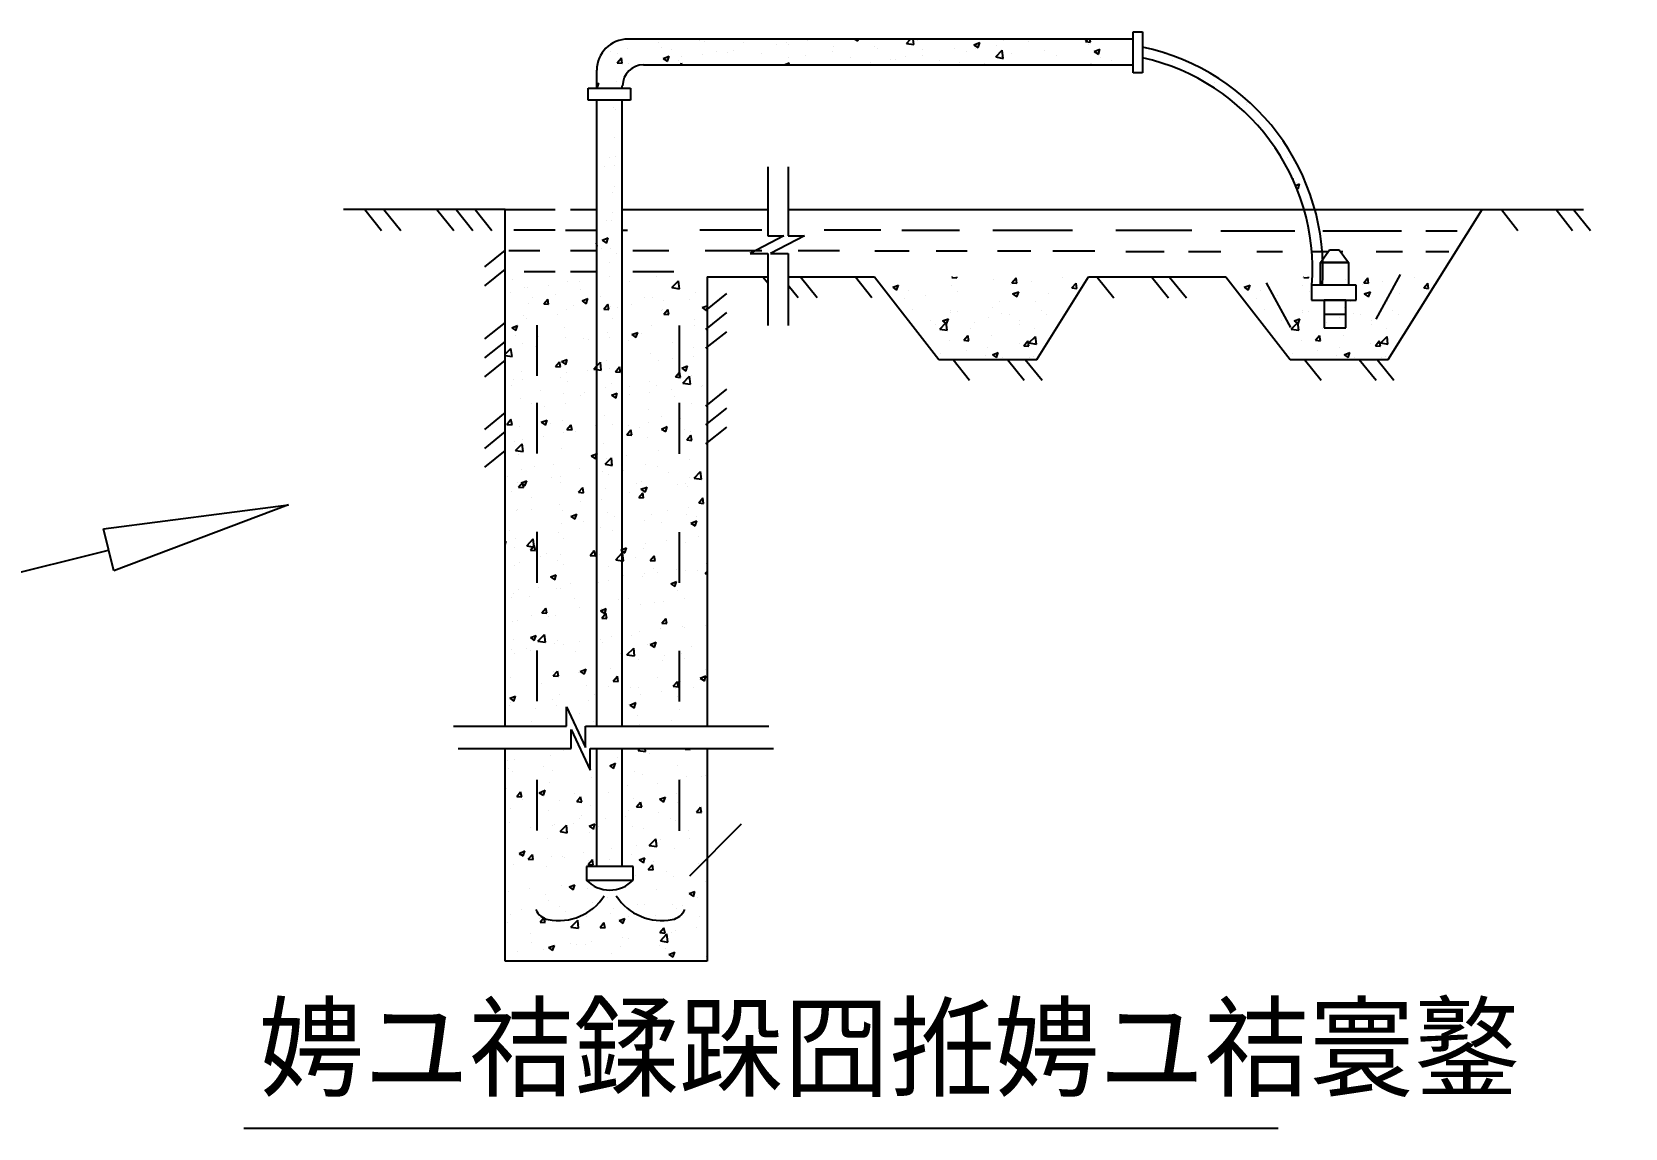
# Model space of a CAD drawing. Header units: metres. Extents: x 0 to 285, y 0 to 202.
# Drawn here: x 177.04 to 221.41, y 121.21 to 151.74 of the extents above; entities that cross this region are included whole.
import ezdxf

# ---------------------------------------------------------------- set-up
doc = ezdxf.new("R2010")
doc.units = ezdxf.units.M
doc.layers.add(' ', color=7, linetype='Continuous')

msp = doc.modelspace()

# ---------------------------------------------------------------- linework, layer by layer
at = {"layer": ' '}
msp.add_line((182.94, 121.21), (211.74, 121.21), dxfattribs=at)
for p, q in [((207.71, 150.6), (207.71, 151.74)), ((207.71, 151.74), (207.97, 151.74)), ((207.97, 151.74), (207.97, 150.6)), ((193.62, 151.29), (193.62, 151.29)), ((207.71, 151.54), (193.64, 151.54)), ((194.5, 151.44), (194.5, 151.44)), ((194.57, 151.31), (194.57, 151.31)), ((195.62, 151.5), (195.62, 151.5)), ((195.76, 151.47), (195.76, 151.47)), ((196.86, 151.45), (196.86, 151.45)), ((197.77, 151.39), (197.77, 151.39)), ((198.06, 151.43), (198.06, 151.43)), ((198.1, 151.4), (198.1, 151.4)), ((198.64, 151.5), (198.64, 151.5)), ((199.35, 151.34), (199.35, 151.34)), ((199.96, 151.54), (200.04, 151.49)), ((200.04, 151.49), (200.06, 151.54)), ((200.49, 151.33), (200.49, 151.33)), ((200.59, 151.29), (200.59, 151.29)), ((201.39, 151.42), (201.51, 151.54)), ((201.39, 151.42), (201.6, 151.39)), ((201.6, 151.39), (201.58, 151.54)), ((201.7, 151.51), (201.7, 151.51)), ((203.27, 151.38), (203.44, 151.44)), ((203.27, 151.38), (203.39, 151.3)), ((203.39, 151.3), (203.44, 151.44)), ((203.9, 151.36), (203.9, 151.36)), ((204.09, 151.51), (204.09, 151.51)), ((204.78, 151.47), (204.78, 151.47)), ((206.38, 151.47), (206.45, 151.54)), ((206.38, 151.47), (206.52, 151.45)), ((206.45, 151.38), (206.45, 151.38)), ((206.52, 151.45), (206.5, 151.54)), ((207.63, 151.53), (207.63, 151.53)), ((193.14, 151.2), (193.14, 151.2)), ((193.34, 150.88), (193.46, 151.02)), ((193.34, 150.88), (193.48, 150.87)), ((193.36, 151.13), (193.36, 151.13)), ((193.48, 150.87), (193.46, 151.02)), ((193.65, 150.85), (193.65, 150.85)), ((194.62, 151), (194.79, 151.06)), ((194.62, 151), (194.74, 150.92)), ((194.74, 150.92), (194.79, 151.06)), ((194.86, 151.24), (194.86, 151.24)), ((195.05, 150.93), (195.05, 150.93)), ((195.09, 150.82), (195.13, 150.87)), ((195.12, 151.04), (195.12, 151.04)), ((195.14, 150.82), (195.13, 150.87)), ((195.7, 151.12), (195.7, 151.12)), ((196.11, 151.19), (196.11, 151.19)), ((196.41, 151.16), (196.41, 151.16)), ((196.59, 151.23), (196.59, 151.23)), ((197.35, 151.14), (197.35, 151.14)), ((197.99, 150.82), (198.13, 150.88)), ((198.12, 151.02), (198.12, 151.02)), ((198.12, 150.82), (198.13, 150.88)), ((198.59, 151.08), (198.59, 151.08)), ((199.32, 151.18), (199.32, 151.18)), ((199.84, 151.03), (199.84, 151.03)), ((200.38, 150.89), (200.38, 150.89)), ((200.96, 150.97), (200.96, 150.97)), ((201.08, 150.98), (201.08, 150.98)), ((201.38, 151.04), (201.38, 151.04)), ((201.83, 151.24), (201.83, 151.24)), ((201.84, 151.09), (201.84, 151.09)), ((202.32, 150.93), (202.32, 150.93)), ((202.73, 151.28), (202.73, 151.28)), ((202.87, 150.89), (202.87, 150.89)), ((203.07, 151.19), (203.07, 151.19)), ((203.32, 151.28), (203.32, 151.28)), ((203.57, 150.87), (203.57, 150.87)), ((203.88, 151.04), (204.06, 151.23)), ((203.88, 151.04), (204.09, 151)), ((204.04, 151.04), (204.04, 151.04)), ((204.09, 151), (204.06, 151.23)), ((204.32, 151.13), (204.32, 151.13)), ((205.25, 151.22), (205.25, 151.22)), ((205.56, 151.08), (205.56, 151.08)), ((206.62, 151.19), (206.78, 151.26)), ((206.62, 151.19), (206.74, 151.12)), ((206.74, 151.12), (206.78, 151.26)), ((206.8, 151.03), (206.8, 151.03)), ((207.1, 150.94), (207.1, 150.94)), ((208.57, 151.13), (208.57, 151.13)), ((208.81, 150.93), (208.81, 150.93)), ((192.76, 150.67), (192.76, 150.17)), ((192.77, 150.73), (192.77, 150.73)), ((193.7, 150.69), (193.7, 150.69)), ((194.07, 150.82), (207.71, 150.82)), ((196.91, 150.84), (196.91, 150.84)), ((206.22, 150.82), (206.22, 150.82)), ((206.53, 150.82), (206.54, 150.84)), ((206.55, 150.82), (206.54, 150.84)), ((207.97, 150.6), (207.71, 150.6)), ((209.78, 150.61), (209.78, 150.61)), ((192.53, 149.84), (192.53, 150.17)), ((192.53, 150.17), (193.71, 150.17)), ((192.76, 150.29), (192.83, 150.31)), ((192.76, 150.19), (192.78, 150.17)), ((192.78, 150.17), (192.83, 150.31)), ((193.33, 150.36), (193.33, 150.36)), ((193.48, 150.17), (193.48, 150.24)), ((193.71, 150.17), (193.71, 149.84)), ((209.97, 150.32), (209.97, 150.32)), ((193.71, 149.84), (192.53, 149.84)), ((192.76, 149.84), (192.76, 132.4)), ((193.23, 149.64), (193.23, 149.64)), ((193.3, 149.58), (193.3, 149.58)), ((193.48, 132.4), (193.48, 149.84)), ((210.87, 149.76), (210.87, 149.76)), ((210.87, 149.73), (210.87, 149.73)), ((193.46, 149.18), (193.46, 149.18)), ((193.27, 148.81), (193.27, 148.81)), ((193.13, 148.25), (193.13, 148.25)), ((193.28, 148.28), (193.28, 148.28)), ((211.99, 148.23), (211.99, 148.23)), ((192.99, 148), (192.99, 148)), ((193.25, 148.03), (193.25, 148.03)), ((197.53, 147.98), (197.53, 146.06)), ((198.1, 147.98), (198.1, 146.06)), ((193.25, 147.44), (193.25, 147.44)), ((212.15, 147.65), (212.15, 147.66)), ((212.16, 147.63), (212.15, 147.66)), ((212.23, 147.46), (212.34, 147.51)), ((212.25, 147.54), (212.25, 147.54)), ((212.26, 147.39), (212.3, 147.37)), ((212.3, 147.37), (212.34, 147.51)), ((193.22, 147.26), (193.22, 147.26)), ((190.22, 146.79), (185.72, 146.79)), ((186.31, 146.79), (186.78, 146.21)), ((186.84, 146.79), (187.31, 146.21)), ((188.32, 146.79), (188.79, 146.21)), ((188.85, 146.79), (189.32, 146.21)), ((189.38, 146.79), (189.85, 146.21)), ((190.22, 146.79), (191.61, 146.79)), ((190.22, 132.4), (190.22, 146.79)), ((192.04, 146.79), (192.76, 146.79)), ((193.03, 146.49), (193.03, 146.49)), ((193.19, 146.48), (193.19, 146.48)), ((193.22, 146.7), (193.22, 146.7)), ((193.48, 146.79), (197.53, 146.79)), ((198.1, 146.79), (220.25, 146.79)), ((214.81, 142.62), (217.42, 146.79)), ((217.96, 146.79), (218.42, 146.21)), ((219.48, 146.79), (219.94, 146.21)), ((219.97, 146.79), (220.44, 146.21)), ((191.61, 146.22), (190.46, 146.22)), ((191.9, 146.22), (192.76, 146.22)), ((192.92, 145.94), (193.09, 146)), ((193.04, 145.86), (193.09, 146)), ((193.48, 146.22), (193.63, 146.22)), ((197.37, 146.22), (195.64, 146.22)), ((197.98, 146.06), (197.04, 145.57)), ((197.53, 146.06), (197.98, 146.06)), ((198.55, 146.06), (197.61, 145.57)), ((198.1, 146.06), (198.55, 146.06)), ((200.68, 146.22), (199.1, 146.22)), ((201.26, 146.22), (202.87, 146.22)), ((203.8, 146.22), (206.02, 146.22)), ((207.22, 146.22), (209.34, 146.22)), ((210.15, 146.2), (212.21, 146.2)), ((212.99, 146.2), (215.18, 146.2)), ((215.86, 146.2), (216.73, 146.2)), ((190.22, 145.66), (189.64, 145.2)), ((191.18, 145.64), (190.32, 145.64)), ((192.76, 145.64), (192.04, 145.64)), ((192.78, 145.76), (192.76, 145.86)), ((192.76, 145.77), (192.78, 145.76)), ((192.91, 145.72), (192.91, 145.72)), ((192.92, 145.94), (193.04, 145.86)), ((193.16, 145.71), (193.16, 145.71)), ((193.32, 145.57), (193.32, 145.57)), ((194.78, 145.64), (193.77, 145.64)), ((197.37, 145.64), (195.79, 145.64)), ((197.04, 145.57), (197.53, 145.57)), ((197.53, 145.57), (197.53, 143.56)), ((197.61, 145.57), (198.1, 145.57)), ((198.1, 145.57), (198.1, 143.56)), ((199.53, 145.64), (198.38, 145.64)), ((200.51, 145.64), (201.47, 145.64)), ((202.22, 145.64), (203.08, 145.64)), ((203.93, 145.64), (204.86, 145.64)), ((205.47, 145.64), (206.64, 145.64)), ((207.5, 145.62), (208.57, 145.62)), ((209.25, 145.62), (210.15, 145.62)), ((211.15, 145.62), (211.86, 145.62)), ((212.7, 145.62), (213.14, 145.62)), ((212.92, 145.32), (213.17, 145.67)), ((212.92, 145.65), (212.92, 145.65)), ((213.17, 145.67), (213.44, 145.67)), ((213.44, 145.67), (213.7, 145.32)), ((213.47, 145.62), (213.54, 145.62)), ((214.47, 145.62), (215.21, 145.62)), ((215.86, 145.62), (216.5, 145.62)), ((190.22, 145.13), (189.64, 144.67)), ((193.12, 145.31), (193.12, 145.31)), ((212.92, 144.69), (212.92, 145.32)), ((212.92, 145.32), (213.7, 145.32)), ((213.7, 145.32), (212.92, 145.32)), ((213.7, 145.32), (213.7, 144.69)), ((190.41, 144.84), (190.41, 144.84)), ((191.61, 145.06), (190.75, 145.06)), ((191.42, 144.69), (191.42, 144.69)), ((191.96, 144.78), (191.96, 144.78)), ((192.76, 145.06), (192.04, 145.06)), ((192.3, 144.8), (192.3, 144.8)), ((193.13, 144.93), (193.13, 144.93)), ((193.68, 144.8), (193.68, 144.8)), ((194.92, 145.06), (193.77, 145.06)), ((194.43, 144.92), (194.43, 144.92)), ((194.43, 144.92), (194.43, 144.92)), ((194.86, 144.62), (195.05, 144.81)), ((195.07, 144.58), (195.05, 144.81)), ((195.84, 144.92), (197.53, 144.92)), ((195.84, 144.92), (195.84, 132.4)), ((197.39, 144.92), (197.53, 144.75)), ((198.1, 144.92), (200.5, 144.92)), ((198.1, 144.69), (198.38, 144.34)), ((198.44, 144.92), (198.91, 144.34)), ((199.97, 144.92), (200.43, 144.34)), ((200.5, 144.92), (202.29, 142.62)), ((201.01, 144.63), (201.17, 144.69)), ((201.12, 144.55), (201.17, 144.69)), ((202.64, 144.69), (202.64, 144.69)), ((202.66, 144.9), (202.68, 144.92)), ((202.66, 144.9), (202.8, 144.89)), ((202.8, 144.89), (202.8, 144.92)), ((203.82, 144.84), (203.82, 144.84)), ((204.29, 144.71), (204.29, 144.71)), ((204.33, 144.75), (204.45, 144.89)), ((204.33, 144.75), (204.47, 144.74)), ((204.47, 144.74), (204.45, 144.89)), ((204.87, 144.78), (204.87, 144.78)), ((205.02, 142.62), (206.46, 144.92)), ((205.75, 144.9), (205.75, 144.9)), ((206, 144.61), (206.12, 144.74)), ((206.14, 144.59), (206.12, 144.74)), ((206.46, 144.92), (210.29, 144.92)), ((206.7, 144.91), (207.17, 144.33)), ((208.23, 144.91), (208.69, 144.33)), ((208.72, 144.91), (209.19, 144.33)), ((210.29, 144.92), (212.08, 142.62)), ((210.8, 144.63), (210.96, 144.69)), ((210.91, 144.55), (210.96, 144.69)), ((211.41, 144.75), (211.81, 144.02)), ((212.43, 144.69), (212.43, 144.69)), ((212.46, 144.9), (212.47, 144.92)), ((212.46, 144.9), (212.59, 144.89)), ((212.59, 144.89), (212.59, 144.92)), ((212.67, 144.69), (212.67, 144.27)), ((213.92, 144.69), (212.67, 144.69)), ((213.7, 144.69), (212.92, 144.69)), ((213.61, 144.84), (213.61, 144.84)), ((213.92, 144.27), (213.92, 144.69)), ((214.08, 144.71), (214.08, 144.71)), ((214.13, 144.75), (214.24, 144.89)), ((214.13, 144.75), (214.26, 144.74)), ((214.26, 144.74), (214.24, 144.89)), ((214.66, 144.78), (214.66, 144.78)), ((215.14, 144.98), (214.74, 144.25)), ((215.54, 144.9), (215.54, 144.9)), ((215.8, 144.61), (215.91, 144.74)), ((215.93, 144.59), (215.91, 144.74)), ((190.38, 144.49), (190.38, 144.49)), ((190.76, 144.62), (190.76, 144.62)), ((190.83, 144.61), (190.83, 144.61)), ((190.97, 144.33), (190.97, 144.33)), ((191.3, 144.17), (191.41, 144.3)), ((191.43, 144.16), (191.41, 144.3)), ((191.62, 144.43), (191.62, 144.43)), ((192.32, 144.56), (192.32, 144.56)), ((192.36, 144.25), (192.52, 144.31)), ((192.36, 144.25), (192.47, 144.17)), ((192.47, 144.17), (192.52, 144.31)), ((192.87, 144.38), (192.87, 144.38)), ((194.11, 144.33), (194.11, 144.33)), ((194.31, 144.33), (194.31, 144.33)), ((194.62, 144.27), (194.62, 144.27)), ((194.86, 144.62), (195.07, 144.58)), ((195.35, 144.28), (195.35, 144.28)), ((195.51, 144.49), (195.51, 144.49)), ((195.81, 143.98), (196.39, 144.45)), ((201.01, 144.63), (201.12, 144.55)), ((201.35, 144.32), (201.35, 144.32)), ((201.45, 144.53), (201.45, 144.53)), ((201.93, 144.4), (201.93, 144.4)), ((202.82, 144.51), (202.82, 144.51)), ((203.98, 144.22), (203.98, 144.22)), ((204.35, 144.44), (204.52, 144.5)), ((204.35, 144.44), (204.47, 144.36)), ((204.47, 144.36), (204.52, 144.5)), ((205, 144.24), (205, 144.24)), ((205.34, 144.46), (205.34, 144.46)), ((206, 144.61), (206.14, 144.59)), ((210.8, 144.63), (210.91, 144.55)), ((211.14, 144.32), (211.14, 144.32)), ((211.24, 144.53), (211.24, 144.53)), ((211.72, 144.4), (211.72, 144.4)), ((212.61, 144.51), (212.61, 144.51)), ((212.67, 144.27), (213.92, 144.27)), ((213.02, 144.27), (213.02, 143.5)), ((213.63, 144.27), (213.02, 144.27)), ((213.63, 143.5), (213.63, 144.27)), ((213.77, 144.22), (213.77, 144.22)), ((214.14, 144.44), (214.31, 144.5)), ((214.14, 144.44), (214.26, 144.36)), ((214.26, 144.36), (214.31, 144.5)), ((214.74, 144.25), (214.46, 143.74)), ((214.79, 144.24), (214.79, 144.24)), ((215.13, 144.46), (215.13, 144.46)), ((215.8, 144.61), (215.93, 144.59)), ((190.73, 143.84), (190.73, 143.84)), ((190.8, 143.77), (190.8, 143.77)), ((190.87, 144.17), (190.87, 144.17)), ((191.3, 144.17), (191.43, 144.16)), ((191.69, 143.88), (191.69, 143.88)), ((191.93, 144.01), (191.93, 144.01)), ((192.11, 144.12), (192.11, 144.12)), ((192.97, 144.02), (193.08, 144.16)), ((192.97, 144.02), (193.11, 144.01)), ((193.11, 144.01), (193.08, 144.16)), ((193.1, 144.16), (193.1, 144.16)), ((193.16, 144.08), (193.16, 144.08)), ((193.21, 143.75), (193.21, 143.75)), ((193.36, 144.07), (193.36, 144.07)), ((193.74, 144.16), (193.74, 144.16)), ((194.57, 143.98), (194.57, 143.98)), ((194.6, 144.02), (194.6, 144.02)), ((194.64, 143.88), (194.75, 144.01)), ((194.64, 143.88), (194.78, 143.87)), ((194.78, 143.87), (194.75, 144.01)), ((195.7, 144.06), (195.84, 144.11)), ((195.7, 144.06), (195.82, 143.98)), ((195.81, 143.45), (196.39, 143.92)), ((195.82, 143.98), (195.84, 144.04)), ((201.42, 143.75), (201.42, 143.75)), ((201.57, 144.01), (201.57, 144.01)), ((202.4, 143.69), (202.56, 143.75)), ((202.51, 143.61), (202.56, 143.75)), ((202.61, 143.92), (202.61, 143.92)), ((202.62, 143.99), (202.62, 143.99)), ((202.81, 143.96), (202.81, 143.96)), ((203.67, 143.79), (203.67, 143.79)), ((203.79, 144.07), (203.79, 144.07)), ((204.05, 143.91), (204.05, 143.91)), ((204.26, 143.86), (204.26, 143.86)), ((205.14, 143.98), (205.14, 143.98)), ((205.3, 143.86), (205.3, 143.86)), ((211.21, 143.75), (211.21, 143.75)), ((211.36, 144.01), (211.36, 144.01)), ((211.81, 144.02), (212.09, 143.51)), ((212.19, 143.69), (212.35, 143.75)), ((212.3, 143.61), (212.35, 143.75)), ((212.41, 143.99), (212.41, 143.99)), ((212.41, 143.92), (212.41, 143.92)), ((212.6, 143.96), (212.6, 143.96)), ((213.02, 143.88), (213.63, 143.88)), ((213.46, 143.79), (213.46, 143.79)), ((213.58, 144.07), (213.58, 144.07)), ((213.85, 143.91), (213.85, 143.91)), ((214.05, 143.86), (214.05, 143.86)), ((214.93, 143.98), (214.93, 143.98)), ((215.09, 143.86), (215.09, 143.86)), ((190.22, 143.65), (189.64, 143.19)), ((190.4, 143.5), (190.56, 143.56)), ((190.4, 143.5), (190.52, 143.42)), ((190.52, 143.42), (190.56, 143.56)), ((191.11, 143), (191.11, 143.57)), ((191.86, 143.51), (191.86, 143.51)), ((193.08, 143.38), (193.08, 143.38)), ((193.75, 143.31), (193.91, 143.37)), ((193.75, 143.31), (193.86, 143.23)), ((193.86, 143.23), (193.91, 143.37)), ((194.01, 143.35), (194.01, 143.35)), ((194.28, 143.55), (194.28, 143.55)), ((195.07, 142.99), (195.07, 143.56)), ((195.48, 143.72), (195.48, 143.72)), ((195.48, 143.55), (195.48, 143.55)), ((195.81, 142.93), (196.39, 143.39)), ((202.06, 143.7), (202.06, 143.7)), ((202.2, 143.59), (202.2, 143.59)), ((202.32, 143.46), (202.5, 143.65)), ((202.32, 143.46), (202.53, 143.43)), ((202.4, 143.69), (202.51, 143.61)), ((202.53, 143.43), (202.5, 143.65)), ((203.18, 143.48), (203.18, 143.48)), ((203.3, 143.65), (203.3, 143.65)), ((204.54, 143.71), (204.54, 143.71)), ((204.54, 143.6), (204.54, 143.6)), ((204.97, 143.47), (204.97, 143.47)), ((211.85, 143.7), (211.85, 143.7)), ((211.99, 143.59), (211.99, 143.59)), ((212.11, 143.46), (212.29, 143.65)), ((212.11, 143.46), (212.32, 143.43)), ((212.19, 143.69), (212.3, 143.61)), ((212.32, 143.43), (212.29, 143.65)), ((212.97, 143.48), (212.97, 143.48)), ((213.02, 143.5), (213.63, 143.5)), ((213.09, 143.65), (213.09, 143.65)), ((214.33, 143.71), (214.33, 143.71)), ((214.34, 143.6), (214.34, 143.6)), ((214.76, 143.47), (214.76, 143.47)), ((190.22, 143.12), (189.64, 142.66)), ((190.22, 142.76), (190.38, 142.92)), ((190.41, 142.7), (190.38, 142.92)), ((190.5, 143.28), (190.5, 143.28)), ((190.7, 143.07), (190.7, 143.07)), ((191.07, 142.97), (191.07, 142.97)), ((191.11, 142.16), (191.11, 143)), ((191.16, 143.25), (191.16, 143.25)), ((191.9, 143.23), (191.9, 143.23)), ((192.4, 143.2), (192.4, 143.2)), ((192.54, 143.16), (192.54, 143.16)), ((193.13, 143.24), (193.13, 143.24)), ((193.65, 143.14), (193.65, 143.14)), ((194.89, 143.09), (194.89, 143.09)), ((195.07, 142.15), (195.07, 142.99)), ((195.45, 142.94), (195.45, 142.94)), ((201.82, 143.25), (201.82, 143.25)), ((202.59, 143.14), (202.59, 143.14)), ((202.99, 143.15), (203.1, 143.28)), ((202.99, 143.15), (203.13, 143.14)), ((203.06, 142.87), (203.06, 142.87)), ((203.13, 143.14), (203.1, 143.28)), ((203.64, 142.95), (203.64, 142.95)), ((203.76, 143.29), (203.76, 143.29)), ((204.53, 143.06), (204.53, 143.06)), ((204.66, 143), (204.77, 143.14)), ((204.66, 143), (204.8, 142.99)), ((204.8, 142.99), (204.77, 143.14)), ((204.8, 143.08), (204.99, 143.26)), ((204.8, 143.08), (205.01, 143.04)), ((205.01, 143.04), (204.99, 143.26)), ((211.61, 143.25), (211.61, 143.25)), ((212.38, 143.14), (212.38, 143.14)), ((212.78, 143.15), (212.89, 143.28)), ((212.78, 143.15), (212.92, 143.14)), ((212.85, 142.87), (212.85, 142.87)), ((212.92, 143.14), (212.89, 143.28)), ((213.44, 142.95), (213.44, 142.95)), ((213.55, 143.29), (213.55, 143.29)), ((214.32, 143.06), (214.32, 143.06)), ((214.45, 143), (214.56, 143.14)), ((214.45, 143), (214.59, 142.99)), ((214.59, 142.99), (214.56, 143.14)), ((214.6, 143.08), (214.78, 143.26)), ((214.6, 143.08), (214.8, 143.04)), ((214.8, 143.04), (214.78, 143.26)), ((190.22, 142.6), (189.64, 142.13)), ((190.22, 142.73), (190.41, 142.7)), ((191.62, 142.42), (191.73, 142.55)), ((191.62, 142.42), (191.76, 142.41)), ((191.76, 142.41), (191.73, 142.55)), ((191.79, 142.56), (191.95, 142.62)), ((191.79, 142.56), (191.91, 142.48)), ((191.87, 142.46), (191.87, 142.46)), ((191.91, 142.48), (191.95, 142.62)), ((192.69, 142.35), (192.76, 142.43)), ((192.76, 142.43), (192.87, 142.54)), ((192.89, 142.32), (192.87, 142.54)), ((193.05, 142.6), (193.05, 142.6)), ((193.4, 142.43), (193.4, 142.43)), ((194.26, 142.78), (194.26, 142.78)), ((194.48, 142.59), (194.48, 142.59)), ((194.87, 142.63), (194.87, 142.63)), ((195.14, 142.37), (195.3, 142.44)), ((195.25, 142.29), (195.3, 142.44)), ((195.45, 142.7), (195.45, 142.7)), ((195.83, 142.82), (195.83, 142.82)), ((202.29, 142.62), (205.02, 142.62)), ((202.35, 142.78), (202.35, 142.78)), ((202.69, 142.62), (203.15, 142.04)), ((203.59, 142.72), (203.59, 142.72)), ((203.79, 142.75), (203.95, 142.81)), ((203.79, 142.75), (203.9, 142.67)), ((203.9, 142.67), (203.95, 142.81)), ((204.07, 142.66), (204.07, 142.66)), ((204.21, 142.62), (204.67, 142.04)), ((204.7, 142.62), (205.17, 142.04)), ((204.83, 142.67), (204.83, 142.67)), ((204.94, 142.69), (204.94, 142.69)), ((212.08, 142.62), (214.81, 142.62)), ((212.14, 142.78), (212.14, 142.78)), ((212.48, 142.62), (212.94, 142.04)), ((213.38, 142.72), (213.38, 142.72)), ((213.58, 142.75), (213.74, 142.81)), ((213.58, 142.75), (213.69, 142.67)), ((213.69, 142.67), (213.74, 142.81)), ((213.86, 142.66), (213.86, 142.66)), ((214, 142.62), (214.47, 142.04)), ((214.5, 142.62), (214.96, 142.04)), ((214.62, 142.67), (214.62, 142.67)), ((214.73, 142.69), (214.73, 142.69)), ((190.46, 142.05), (190.46, 142.05)), ((190.68, 142.29), (190.68, 142.29)), ((190.71, 142.06), (190.71, 142.06)), ((191.76, 142.12), (191.76, 142.12)), ((191.93, 142.24), (191.93, 142.24)), ((191.95, 142.01), (191.95, 142.01)), ((192.51, 142.32), (192.51, 142.32)), ((192.69, 142.35), (192.76, 142.34)), ((192.76, 142.34), (192.89, 142.32)), ((193.12, 142.36), (193.12, 142.36)), ((193.29, 142.27), (193.4, 142.41)), ((193.29, 142.27), (193.43, 142.26)), ((193.43, 142.26), (193.4, 142.41)), ((194.23, 142), (194.23, 142)), ((194.96, 142.13), (195.07, 142.26)), ((194.96, 142.13), (195.1, 142.11)), ((195.03, 142.08), (195.03, 142.08)), ((195.1, 142.11), (195.07, 142.26)), ((195.14, 142.37), (195.25, 142.29)), ((195.17, 141.96), (195.35, 142.15)), ((195.38, 141.93), (195.35, 142.15)), ((195.42, 142.17), (195.42, 142.17)), ((190.4, 141.89), (190.4, 141.89)), ((191.2, 141.75), (191.2, 141.75)), ((191.84, 141.68), (191.84, 141.68)), ((192.32, 141.61), (192.32, 141.61)), ((192.44, 141.69), (192.44, 141.69)), ((193.02, 141.83), (193.02, 141.83)), ((193.18, 141.62), (193.34, 141.68)), ((193.18, 141.62), (193.3, 141.54)), ((193.19, 141.95), (193.19, 141.95)), ((193.3, 141.54), (193.34, 141.68)), ((193.68, 141.85), (193.68, 141.85)), ((193.68, 141.64), (193.68, 141.64)), ((194.25, 141.71), (194.25, 141.71)), ((194.44, 141.9), (194.44, 141.9)), ((194.84, 141.79), (194.84, 141.79)), ((194.93, 141.59), (194.93, 141.59)), ((195.17, 141.96), (195.38, 141.93)), ((195.68, 141.85), (195.68, 141.85)), ((195.72, 141.9), (195.72, 141.9)), ((195.81, 141.32), (196.39, 141.79)), ((190.22, 141.14), (189.64, 140.67)), ((190.65, 141.52), (190.65, 141.52)), ((190.96, 141.38), (190.96, 141.38)), ((191.11, 140.84), (191.11, 141.41)), ((191.32, 141.32), (191.32, 141.32)), ((191.9, 141.4), (191.9, 141.4)), ((192.78, 141.52), (192.78, 141.52)), ((194.2, 141.23), (194.2, 141.23)), ((195.07, 140.83), (195.07, 141.41)), ((195.4, 141.39), (195.4, 141.39)), ((195.81, 140.8), (196.39, 141.26)), ((190.24, 140.88), (190.24, 140.88)), ((190.27, 140.81), (190.38, 140.95)), ((190.27, 140.81), (190.41, 140.8)), ((190.41, 140.8), (190.38, 140.95)), ((190.62, 140.74), (190.62, 140.74)), ((191.11, 140), (191.11, 140.84)), ((191.22, 140.87), (191.39, 140.93)), ((191.22, 140.87), (191.34, 140.79)), ((191.34, 140.79), (191.39, 140.93)), ((191.49, 140.82), (191.49, 140.82)), ((191.81, 140.91), (191.81, 140.91)), ((191.94, 140.67), (192.05, 140.8)), ((191.94, 140.67), (192.08, 140.66)), ((192.08, 140.66), (192.05, 140.8)), ((192.73, 140.77), (192.73, 140.77)), ((192.99, 141.05), (192.99, 141.05)), ((193.21, 140.8), (193.21, 140.8)), ((193.61, 140.52), (193.72, 140.66)), ((193.64, 140.79), (193.64, 140.79)), ((193.75, 140.51), (193.72, 140.66)), ((193.97, 140.72), (193.97, 140.72)), ((194.22, 140.87), (194.22, 140.87)), ((194.56, 141.03), (194.56, 141.03)), ((194.57, 140.68), (194.73, 140.75)), ((194.57, 140.68), (194.69, 140.61)), ((194.69, 140.61), (194.73, 140.75)), ((195.07, 139.99), (195.07, 140.83)), ((195.11, 140.98), (195.11, 140.98)), ((195.22, 140.67), (195.22, 140.67)), ((195.81, 140.27), (196.39, 140.73)), ((190.22, 140.61), (189.64, 140.14)), ((190.49, 140.33), (190.49, 140.33)), ((190.51, 140.08), (190.69, 140.27)), ((190.72, 140.05), (190.69, 140.27)), ((190.71, 140.4), (190.71, 140.4)), ((191.29, 140.48), (191.29, 140.48)), ((191.85, 140.57), (191.85, 140.57)), ((192.17, 140.6), (192.17, 140.6)), ((192.96, 140.28), (192.96, 140.28)), ((193.61, 140.52), (193.75, 140.51)), ((194.17, 140.45), (194.17, 140.45)), ((195.28, 140.38), (195.39, 140.51)), ((195.28, 140.38), (195.42, 140.36)), ((195.37, 140.62), (195.37, 140.62)), ((195.42, 140.36), (195.39, 140.51)), ((190.22, 140.08), (189.64, 139.62)), ((190.51, 140.08), (190.72, 140.05)), ((190.59, 139.97), (190.59, 139.97)), ((191.79, 140.13), (191.79, 140.13)), ((192.61, 139.93), (192.76, 139.99)), ((192.61, 139.93), (192.73, 139.86)), ((192.73, 139.86), (192.76, 139.95)), ((192.76, 139.99), (192.78, 140)), ((192.76, 139.95), (192.78, 140)), ((193, 139.7), (193.18, 139.88)), ((193.03, 139.87), (193.03, 139.87)), ((193.2, 139.66), (193.18, 139.88)), ((193.61, 139.95), (193.61, 139.95)), ((194.49, 140.07), (194.49, 140.07)), ((195.34, 139.84), (195.34, 139.84)), ((195.83, 139.88), (195.83, 139.88)), ((190.28, 139.37), (190.28, 139.37)), ((190.68, 139.56), (190.68, 139.56)), ((191.03, 139.63), (191.03, 139.63)), ((191.52, 139.32), (191.52, 139.32)), ((191.56, 139.68), (191.56, 139.68)), ((191.76, 139.36), (191.76, 139.36)), ((192.28, 139.58), (192.28, 139.58)), ((192.93, 139.5), (192.93, 139.5)), ((193, 139.7), (193.2, 139.66)), ((193.11, 139.41), (193.11, 139.41)), ((193.52, 139.53), (193.52, 139.53)), ((194.14, 139.68), (194.14, 139.68)), ((194.47, 139.64), (194.47, 139.64)), ((194.76, 139.48), (194.76, 139.48)), ((195.35, 139.34), (195.35, 139.34)), ((195.48, 139.31), (195.66, 139.5)), ((195.48, 139.31), (195.69, 139.28)), ((195.69, 139.28), (195.66, 139.5)), ((190.4, 138.94), (190.4, 138.94)), ((190.56, 139.19), (190.56, 139.19)), ((190.59, 139.06), (190.71, 139.2)), ((190.59, 139.06), (190.73, 139.05)), ((190.66, 139.18), (190.82, 139.24)), ((190.66, 139.18), (190.77, 139.1)), ((190.73, 139.05), (190.71, 139.2)), ((190.77, 139.1), (190.82, 139.24)), ((191.75, 139.18), (191.75, 139.18)), ((192.26, 138.92), (192.38, 139.05)), ((192.26, 138.92), (192.4, 138.9)), ((192.4, 138.9), (192.38, 139.05)), ((192.42, 138.95), (192.42, 138.95)), ((192.77, 139.27), (192.77, 139.27)), ((193, 139.03), (193, 139.03)), ((193.67, 138.9), (193.67, 138.9)), ((193.88, 139.15), (193.88, 139.15)), ((193.94, 138.77), (194.05, 138.9)), ((194, 139), (194.17, 139.06)), ((194, 139), (194.12, 138.92)), ((194.01, 139.22), (194.01, 139.22)), ((194.07, 138.76), (194.05, 138.9)), ((194.11, 138.9), (194.11, 138.9)), ((194.12, 138.92), (194.17, 139.06)), ((195.03, 139.13), (195.03, 139.13)), ((195.25, 139.16), (195.25, 139.16)), ((195.31, 139.07), (195.31, 139.07)), ((179.03, 137.9), (184.19, 138.57)), ((184.19, 138.57), (179.32, 136.73)), ((190.53, 138.42), (190.53, 138.42)), ((190.57, 138.45), (190.57, 138.45)), ((190.95, 138.76), (190.95, 138.76)), ((190.95, 138.43), (190.95, 138.43)), ((191.73, 138.58), (191.73, 138.58)), ((192.31, 138.66), (192.31, 138.66)), ((192.91, 138.73), (192.91, 138.73)), ((193.94, 138.77), (194.07, 138.76)), ((194.74, 138.42), (194.74, 138.42)), ((195.32, 138.5), (195.32, 138.5)), ((195.61, 138.62), (195.72, 138.76)), ((195.61, 138.62), (195.74, 138.61)), ((195.74, 138.61), (195.72, 138.76)), ((191.8, 138.04), (191.8, 138.04)), ((191.81, 138.4), (191.81, 138.4)), ((192.05, 138.24), (192.21, 138.31)), ((192.05, 138.24), (192.16, 138.17)), ((192.16, 138.17), (192.21, 138.31)), ((192.39, 138.11), (192.39, 138.11)), ((193.06, 138.35), (193.06, 138.35)), ((193.27, 138.23), (193.27, 138.23)), ((194.09, 138.13), (194.09, 138.13)), ((194.3, 138.29), (194.3, 138.29)), ((194.56, 138.08), (194.56, 138.08)), ((195.28, 138.29), (195.28, 138.29)), ((195.39, 138.06), (195.56, 138.12)), ((195.39, 138.06), (195.51, 137.98)), ((195.51, 137.98), (195.56, 138.12)), ((195.54, 138.24), (195.54, 138.24)), ((179.32, 136.73), (179.03, 137.9)), ((190.22, 137.54), (190.25, 137.56)), ((190.22, 137.46), (190.25, 137.56)), ((190.33, 137.84), (190.33, 137.84)), ((190.51, 137.64), (190.51, 137.64)), ((190.82, 137.43), (191, 137.62)), ((191.03, 137.39), (191, 137.62)), ((191.11, 137.24), (191.11, 137.82)), ((191.7, 137.81), (191.7, 137.81)), ((191.84, 137.62), (191.84, 137.62)), ((192.88, 137.95), (192.88, 137.95)), ((193.2, 137.85), (193.2, 137.85)), ((194.71, 137.58), (194.71, 137.58)), ((195.07, 137.24), (195.07, 137.81)), ((195.59, 137.7), (195.59, 137.7)), ((173.2, 135.82), (179.17, 137.31)), ((190.48, 137.38), (190.48, 137.38)), ((190.82, 137.43), (191.03, 137.39)), ((190.92, 137.31), (191.03, 137.44)), ((190.92, 137.31), (191.06, 137.3)), ((191.06, 137.3), (191.03, 137.44)), ((191.11, 136.4), (191.11, 137.24)), ((191.19, 137.12), (191.19, 137.12)), ((191.36, 137.21), (191.36, 137.21)), ((191.77, 137.19), (191.77, 137.19)), ((192.59, 137.16), (192.7, 137.3)), ((192.59, 137.16), (192.73, 137.15)), ((192.6, 137.16), (192.6, 137.16)), ((192.66, 137.31), (192.66, 137.31)), ((192.73, 137.15), (192.7, 137.3)), ((192.85, 137.18), (192.85, 137.18)), ((193.3, 137.04), (193.48, 137.23)), ((193.44, 137.31), (193.48, 137.32)), ((193.44, 137.31), (193.48, 137.28)), ((193.48, 137.32), (193.6, 137.37)), ((193.48, 137.28), (193.55, 137.23)), ((193.48, 137.23), (193.49, 137.23)), ((193.51, 137.01), (193.49, 137.23)), ((193.55, 137.23), (193.6, 137.37)), ((193.85, 137.1), (193.85, 137.1)), ((194.06, 137.35), (194.06, 137.35)), ((194.13, 137.5), (194.13, 137.5)), ((194.26, 137.02), (194.37, 137.15)), ((194.4, 137.01), (194.37, 137.15)), ((195.07, 136.4), (195.07, 137.24)), ((195.25, 137.52), (195.25, 137.52)), ((190.48, 136.87), (190.48, 136.87)), ((190.61, 136.95), (190.61, 136.95)), ((191.67, 137.03), (191.67, 137.03)), ((191.85, 136.9), (191.85, 136.9)), ((193.09, 136.84), (193.09, 136.84)), ((193.3, 137.04), (193.48, 137.01)), ((193.48, 137.01), (193.51, 137.01)), ((194.1, 136.66), (194.1, 136.66)), ((194.26, 137.02), (194.4, 137.01)), ((194.34, 136.79), (194.34, 136.79)), ((194.46, 136.69), (194.46, 136.69)), ((194.98, 136.78), (194.98, 136.78)), ((195.09, 137.05), (195.09, 137.05)), ((195.23, 136.74), (195.23, 136.74)), ((195.58, 136.74), (195.58, 136.74)), ((195.79, 136.66), (195.84, 136.71)), ((195.79, 136.66), (195.84, 136.65)), ((195.82, 136.93), (195.82, 136.93)), ((191.16, 136.28), (191.16, 136.28)), ((191.48, 136.56), (191.64, 136.62)), ((191.48, 136.56), (191.6, 136.48)), ((191.6, 136.48), (191.64, 136.62)), ((191.64, 136.25), (191.64, 136.25)), ((191.75, 136.23), (191.75, 136.23)), ((192.04, 136.39), (192.04, 136.39)), ((192.82, 136.4), (192.82, 136.4)), ((193.1, 136.46), (193.1, 136.46)), ((193.51, 136.59), (193.51, 136.59)), ((194.03, 136.58), (194.03, 136.58)), ((194.83, 136.37), (194.99, 136.43)), ((194.83, 136.37), (194.94, 136.29)), ((194.94, 136.29), (194.99, 136.43)), ((190.39, 135.99), (190.39, 135.99)), ((190.45, 136.09), (190.45, 136.09)), ((190.58, 136.2), (190.58, 136.2)), ((190.9, 136.02), (190.9, 136.02)), ((192.14, 135.97), (192.14, 135.97)), ((193.38, 135.92), (193.38, 135.92)), ((193.66, 135.95), (193.66, 135.95)), ((194, 135.8), (194, 135.8)), ((194.37, 135.86), (194.37, 135.86)), ((194.63, 135.87), (194.63, 135.87)), ((195.02, 136.18), (195.02, 136.18)), ((195.2, 135.97), (195.2, 135.97)), ((195.84, 136.05), (195.84, 136.05)), ((190.42, 135.32), (190.42, 135.32)), ((190.55, 135.36), (190.55, 135.36)), ((190.95, 135.48), (190.95, 135.48)), ((191.24, 135.56), (191.35, 135.69)), ((191.24, 135.56), (191.38, 135.55)), ((191.38, 135.55), (191.35, 135.69)), ((191.43, 135.47), (191.43, 135.47)), ((191.62, 135.48), (191.62, 135.48)), ((192.3, 135.72), (192.3, 135.72)), ((192.79, 135.63), (192.79, 135.63)), ((192.87, 135.62), (193.03, 135.68)), ((192.87, 135.62), (192.99, 135.54)), ((192.9, 135.67), (192.9, 135.67)), ((192.91, 135.41), (193.02, 135.55)), ((192.91, 135.41), (193.05, 135.4)), ((192.99, 135.54), (193.03, 135.68)), ((193.05, 135.4), (193.02, 135.55)), ((193.49, 135.74), (193.49, 135.74)), ((194.58, 135.27), (194.69, 135.4)), ((194.72, 135.26), (194.69, 135.4)), ((190.92, 134.87), (191.08, 134.93)), ((191.03, 134.79), (191.08, 134.93)), ((191.13, 134.77), (191.31, 134.96)), ((191.34, 134.74), (191.31, 134.96)), ((193.19, 134.9), (193.19, 134.9)), ((193.75, 134.94), (193.75, 134.94)), ((193.97, 135.03), (193.97, 135.03)), ((194.55, 135.13), (194.55, 135.13)), ((194.58, 135.27), (194.72, 135.26)), ((195.17, 135.19), (195.17, 135.19)), ((195.22, 135.14), (195.22, 135.14)), ((195.81, 135.21), (195.81, 135.21)), ((190.39, 134.54), (190.39, 134.54)), ((190.44, 134.83), (190.44, 134.83)), ((190.48, 134.44), (190.48, 134.44)), ((190.82, 134.56), (190.82, 134.56)), ((190.92, 134.87), (191.03, 134.79)), ((190.93, 134.52), (190.93, 134.52)), ((191.11, 133.94), (191.11, 134.51)), ((191.13, 134.77), (191.34, 134.74)), ((191.59, 134.7), (191.59, 134.7)), ((191.69, 134.78), (191.69, 134.78)), ((191.84, 134.67), (191.84, 134.67)), ((192.18, 134.47), (192.18, 134.47)), ((192.29, 134.75), (192.29, 134.75)), ((192.76, 134.85), (192.76, 134.85)), ((192.87, 134.83), (192.87, 134.83)), ((192.93, 134.73), (192.93, 134.73)), ((193.61, 134.39), (193.8, 134.58)), ((193.82, 134.36), (193.8, 134.58)), ((194.17, 134.68), (194.17, 134.68)), ((194.26, 134.68), (194.42, 134.74)), ((194.26, 134.68), (194.38, 134.6)), ((194.38, 134.6), (194.42, 134.74)), ((195.07, 133.93), (195.07, 134.5)), ((195.41, 134.62), (195.41, 134.62)), ((192.31, 133.93), (192.47, 133.99)), ((192.42, 133.85), (192.47, 133.99)), ((192.74, 134.08), (192.74, 134.08)), ((193.14, 134.02), (193.14, 134.02)), ((193.42, 134.42), (193.42, 134.42)), ((193.61, 134.39), (193.82, 134.36)), ((193.94, 134.25), (193.94, 134.25)), ((194.61, 134.22), (194.61, 134.22)), ((194.66, 134.36), (194.66, 134.36)), ((195.14, 134.42), (195.14, 134.42)), ((195.2, 134.29), (195.2, 134.29)), ((190.36, 133.77), (190.36, 133.77)), ((191.11, 133.1), (191.11, 133.94)), ((191.22, 133.6), (191.22, 133.6)), ((191.56, 133.81), (191.68, 133.94)), ((191.56, 133.93), (191.56, 133.93)), ((191.56, 133.81), (191.7, 133.8)), ((191.7, 133.8), (191.68, 133.94)), ((191.68, 133.83), (191.68, 133.83)), ((192.26, 133.91), (192.26, 133.91)), ((192.31, 133.93), (192.42, 133.85)), ((192.47, 133.55), (192.47, 133.55)), ((193.23, 133.66), (193.35, 133.8)), ((193.23, 133.66), (193.37, 133.65)), ((193.37, 133.65), (193.35, 133.8)), ((194.46, 133.75), (194.46, 133.75)), ((194.9, 133.52), (195.02, 133.65)), ((195.04, 133.5), (195.02, 133.65)), ((195.07, 133.09), (195.07, 133.93)), ((195.11, 133.64), (195.11, 133.64)), ((195.65, 133.74), (195.81, 133.81)), ((195.65, 133.74), (195.77, 133.67)), ((195.77, 133.67), (195.81, 133.81)), ((195.81, 133.98), (195.81, 133.98)), ((190.35, 133.18), (190.51, 133.24)), ((190.35, 133.18), (190.46, 133.1)), ((190.46, 133.1), (190.51, 133.24)), ((191.53, 133.15), (191.53, 133.15)), ((191.74, 133.28), (191.74, 133.28)), ((192.53, 133.11), (192.53, 133.11)), ((192.71, 133.3), (192.71, 133.3)), ((193.1, 133.51), (193.1, 133.51)), ((193.71, 133.49), (193.71, 133.49)), ((193.92, 133.48), (193.92, 133.48)), ((194, 133.3), (194, 133.3)), ((194.58, 133.38), (194.58, 133.38)), ((194.9, 133.52), (195.04, 133.5)), ((194.95, 133.44), (194.95, 133.44)), ((195.01, 133.23), (195.01, 133.23)), ((195.46, 133.49), (195.46, 133.49)), ((190.34, 132.99), (190.34, 132.99)), ((190.38, 133.05), (190.38, 133.05)), ((191.06, 132.91), (191.06, 132.91)), ((191.65, 132.99), (191.65, 132.99)), ((191.93, 132.94), (192.46, 131.81)), ((191.93, 132.4), (191.93, 132.94)), ((192.3, 132.77), (192.3, 132.77)), ((193.66, 133), (193.66, 133)), ((193.69, 132.99), (193.86, 133.06)), ((193.69, 132.99), (193.81, 132.91)), ((193.81, 132.91), (193.86, 133.06)), ((193.89, 132.7), (193.89, 132.7)), ((195.08, 132.87), (195.08, 132.87)), ((188.78, 132.4), (191.93, 132.4)), ((190.77, 132.41), (190.77, 132.41)), ((190.94, 132.53), (190.94, 132.53)), ((192.06, 131.78), (192.06, 132.31)), ((192.06, 132.31), (192.59, 131.18)), ((192.46, 132.4), (197.56, 132.4)), ((192.46, 131.81), (192.46, 132.4)), ((192.68, 132.53), (192.68, 132.53)), ((193.97, 132.46), (193.97, 132.46)), ((194.85, 132.57), (194.85, 132.57)), ((188.91, 131.78), (192.06, 131.78)), ((190.22, 125.86), (190.22, 131.78)), ((192.59, 131.18), (192.59, 131.78)), ((192.59, 131.78), (197.69, 131.78)), ((192.76, 131.78), (192.76, 128.5)), ((193.48, 128.5), (193.48, 131.78)), ((193.92, 131.73), (193.96, 131.78)), ((194.13, 131.7), (194.12, 131.78)), ((195.23, 131.76), (195.24, 131.78)), ((195.37, 131.75), (195.36, 131.78)), ((195.84, 131.78), (195.84, 125.86)), ((190.28, 131.44), (190.28, 131.44)), ((190.47, 131.49), (190.47, 131.49)), ((191.47, 131.6), (191.47, 131.6)), ((191.83, 131.72), (191.83, 131.72)), ((192.65, 131.75), (192.65, 131.75)), ((192.77, 131.46), (192.77, 131.46)), ((193.13, 131.3), (193.29, 131.37)), ((193.24, 131.23), (193.29, 131.37)), ((193.36, 131.54), (193.36, 131.54)), ((193.92, 131.73), (194.13, 131.7)), ((194.24, 131.65), (194.24, 131.65)), ((195.23, 131.76), (195.37, 131.75)), ((190.31, 131.22), (190.31, 131.22)), ((190.42, 131.15), (190.42, 131.15)), ((191.11, 130.34), (191.11, 130.91)), ((191.3, 131.27), (191.3, 131.27)), ((191.55, 131.17), (191.55, 131.17)), ((192.62, 130.98), (192.62, 130.98)), ((192.79, 131.12), (192.79, 131.12)), ((193.13, 131.3), (193.24, 131.23)), ((193.83, 131.15), (193.83, 131.15)), ((194.03, 131.07), (194.03, 131.07)), ((195.03, 131.32), (195.03, 131.32)), ((195.07, 130.33), (195.07, 130.91)), ((195.1, 130.93), (195.1, 130.93)), ((195.28, 131.01), (195.28, 131.01)), ((195.68, 131.01), (195.68, 131.01)), ((195.81, 131.03), (195.81, 131.03)), ((190.25, 130.66), (190.25, 130.66)), ((190.54, 130.45), (190.65, 130.58)), ((190.54, 130.45), (190.68, 130.44)), ((190.68, 130.44), (190.65, 130.58)), ((191.17, 130.55), (191.33, 130.62)), ((191.17, 130.55), (191.29, 130.48)), ((191.29, 130.48), (191.33, 130.62)), ((191.45, 130.83), (191.45, 130.83)), ((192.16, 130.54), (192.16, 130.54)), ((192.21, 130.31), (192.32, 130.44)), ((192.35, 130.29), (192.32, 130.44)), ((192.75, 130.62), (192.75, 130.62)), ((193.09, 130.56), (193.09, 130.56)), ((193.63, 130.74), (193.63, 130.74)), ((194.45, 130.8), (194.45, 130.8)), ((195, 130.54), (195, 130.54)), ((190.37, 130.1), (190.37, 130.1)), ((190.69, 130.35), (190.69, 130.35)), ((191.11, 129.5), (191.11, 130.34)), ((191.42, 130.05), (191.42, 130.05)), ((191.73, 130.33), (191.73, 130.33)), ((192.21, 130.31), (192.35, 130.29)), ((192.59, 130.2), (192.59, 130.2)), ((193.65, 130.05), (193.65, 130.05)), ((193.8, 130.38), (193.8, 130.38)), ((193.88, 130.16), (193.99, 130.29)), ((193.88, 130.16), (194.02, 130.15)), ((194.02, 130.15), (193.99, 130.29)), ((194.48, 130.01), (194.48, 130.01)), ((194.52, 130.37), (194.68, 130.43)), ((194.52, 130.37), (194.63, 130.29)), ((194.63, 130.29), (194.68, 130.43)), ((195.01, 130.29), (195.01, 130.29)), ((195.07, 129.49), (195.07, 130.33)), ((195.07, 130.09), (195.07, 130.09)), ((195.55, 130.01), (195.66, 130.15)), ((195.55, 130.01), (195.69, 130)), ((195.69, 130), (195.66, 130.15)), ((190.34, 129.72), (190.34, 129.72)), ((190.93, 129.59), (190.93, 129.59)), ((191.1, 129.98), (191.1, 129.98)), ((191.55, 129.63), (191.55, 129.63)), ((191.59, 129.67), (191.59, 129.67)), ((191.75, 129.47), (191.93, 129.65)), ((191.95, 129.43), (191.93, 129.65)), ((192.13, 129.7), (192.13, 129.7)), ((192.29, 129.82), (192.29, 129.82)), ((192.34, 129.93), (192.34, 129.93)), ((192.56, 129.62), (192.72, 129.68)), ((192.56, 129.62), (192.68, 129.54)), ((192.68, 129.54), (192.72, 129.68)), ((192.83, 129.62), (192.83, 129.62)), ((193.01, 129.82), (193.01, 129.82)), ((193.58, 129.88), (193.58, 129.88)), ((193.77, 129.6), (193.77, 129.6)), ((194.07, 129.56), (194.07, 129.56)), ((194.82, 129.83), (194.82, 129.83)), ((194.97, 129.77), (194.97, 129.77)), ((195.36, 128.24), (196.8, 129.68)), ((191.39, 129.28), (191.39, 129.28)), ((191.75, 129.47), (191.95, 129.43)), ((192.57, 129.43), (192.57, 129.43)), ((194.23, 129.08), (194.41, 129.27)), ((194.44, 129.05), (194.41, 129.27)), ((194.46, 129.17), (194.46, 129.17)), ((194.54, 129.24), (194.54, 129.24)), ((195.32, 129.51), (195.32, 129.51)), ((195.34, 129.29), (195.34, 129.29)), ((190.61, 128.86), (190.77, 128.93)), ((190.61, 128.86), (190.72, 128.79)), ((190.63, 128.8), (190.63, 128.8)), ((190.72, 128.79), (190.77, 128.93)), ((190.86, 128.7), (190.98, 128.83)), ((190.86, 128.7), (191, 128.69)), ((190.94, 128.71), (190.94, 128.71)), ((191, 128.69), (190.98, 128.83)), ((191.52, 128.78), (191.52, 128.78)), ((191.82, 128.77), (191.82, 128.77)), ((191.88, 128.75), (191.88, 128.75)), ((192.4, 128.9), (192.4, 128.9)), ((192.53, 128.55), (192.65, 128.69)), ((192.67, 128.54), (192.65, 128.69)), ((193.12, 128.69), (193.12, 128.69)), ((193.18, 129), (193.18, 129)), ((193.75, 128.83), (193.75, 128.83)), ((193.87, 129.09), (193.87, 129.09)), ((193.95, 128.68), (194.11, 128.74)), ((193.95, 128.68), (194.07, 128.6)), ((194.07, 128.6), (194.11, 128.74)), ((194.23, 129.08), (194.44, 129.05)), ((194.94, 128.99), (194.94, 128.99)), ((190.46, 128.54), (190.46, 128.54)), ((191.36, 128.5), (191.36, 128.5)), ((192.48, 128.5), (192.48, 128.12)), ((193.78, 128.5), (192.48, 128.5)), ((192.53, 128.55), (192.67, 128.54)), ((192.54, 128.65), (192.54, 128.65)), ((193.78, 128.12), (193.78, 128.5)), ((193.84, 128.25), (193.84, 128.25)), ((194.2, 128.41), (194.32, 128.54)), ((194.2, 128.41), (194.34, 128.4)), ((194.34, 128.4), (194.32, 128.54)), ((194.36, 128.64), (194.36, 128.64)), ((194.72, 128.37), (194.72, 128.37)), ((194.91, 128.22), (194.91, 128.22)), ((195.6, 128.59), (195.6, 128.59)), ((190.32, 127.79), (190.32, 127.79)), ((190.91, 127.87), (190.91, 127.87)), ((191.79, 127.98), (191.79, 127.98)), ((192, 127.93), (192.16, 127.99)), ((192, 127.93), (192.11, 127.85)), ((192.11, 127.85), (192.16, 127.99)), ((192.48, 128.12), (193.78, 128.12)), ((192.51, 127.88), (192.51, 127.88)), ((193.72, 128.05), (193.72, 128.05)), ((194.44, 127.85), (194.44, 127.85)), ((195.34, 127.74), (195.5, 127.8)), ((195.46, 127.66), (195.5, 127.8)), ((195.8, 128.08), (195.8, 128.08)), ((191.33, 127.73), (191.33, 127.73)), ((191.42, 127.56), (191.42, 127.56)), ((191.73, 127.38), (191.73, 127.38)), ((192.66, 127.5), (192.66, 127.5)), ((193.08, 127.62), (193.08, 127.62)), ((193.23, 127.33), (193.23, 127.33)), ((193.91, 127.45), (193.91, 127.45)), ((194.11, 127.45), (194.11, 127.45)), ((194.89, 127.44), (194.89, 127.44)), ((195, 127.34), (195, 127.34)), ((195.15, 127.4), (195.15, 127.4)), ((195.34, 127.74), (195.46, 127.66)), ((195.58, 127.64), (195.58, 127.64)), ((190.29, 126.95), (190.29, 126.95)), ((190.37, 127.15), (190.37, 127.15)), ((190.67, 127.3), (190.67, 127.3)), ((191.18, 127.06), (191.18, 127.06)), ((191.19, 126.95), (191.3, 127.08)), ((191.19, 126.95), (191.33, 126.94)), ((191.33, 126.94), (191.3, 127.08)), ((191.3, 126.95), (191.3, 126.95)), ((191.91, 127.24), (191.91, 127.24)), ((192.05, 126.81), (192.24, 127)), ((192.26, 126.78), (192.24, 127)), ((192.48, 127.1), (192.48, 127.1)), ((192.65, 127.26), (192.65, 127.26)), ((192.86, 126.8), (192.97, 126.94)), ((193, 126.79), (192.97, 126.94)), ((193.16, 127.19), (193.16, 127.19)), ((193.39, 126.99), (193.55, 127.05)), ((193.39, 126.99), (193.5, 126.91)), ((193.5, 126.91), (193.55, 127.05)), ((193.64, 127.1), (193.64, 127.1)), ((193.69, 127.28), (193.69, 127.28)), ((194.4, 127.14), (194.4, 127.14)), ((195.64, 127.09), (195.64, 127.09)), ((190.93, 126.64), (190.93, 126.64)), ((192.05, 126.81), (192.26, 126.78)), ((192.28, 126.87), (192.28, 126.87)), ((192.86, 126.8), (193, 126.79)), ((193.5, 126.53), (193.5, 126.53)), ((193.66, 126.5), (193.66, 126.5)), ((194.53, 126.66), (194.64, 126.79)), ((194.53, 126.66), (194.67, 126.64)), ((194.54, 126.43), (194.72, 126.62)), ((194.67, 126.64), (194.64, 126.79)), ((194.75, 126.39), (194.72, 126.62)), ((194.86, 126.67), (194.86, 126.67)), ((194.97, 126.72), (194.97, 126.72)), ((195.55, 126.8), (195.55, 126.8)), ((190.56, 126.14), (190.56, 126.14)), ((190.96, 126.37), (190.96, 126.37)), ((191.28, 126.18), (191.28, 126.18)), ((191.43, 126.24), (191.59, 126.3)), ((191.43, 126.24), (191.54, 126.16)), ((191.54, 126.16), (191.59, 126.3)), ((192.03, 126.34), (192.03, 126.34)), ((192.2, 126.32), (192.2, 126.32)), ((192.45, 126.33), (192.45, 126.33)), ((192.62, 126.41), (192.62, 126.41)), ((193.17, 126.06), (193.17, 126.06)), ((193.44, 126.27), (193.44, 126.27)), ((194.53, 126.29), (194.53, 126.29)), ((194.54, 126.43), (194.75, 126.39)), ((194.69, 126.22), (194.69, 126.22)), ((194.78, 126.05), (194.94, 126.11)), ((194.78, 126.05), (194.89, 125.97)), ((194.89, 125.97), (194.94, 126.11)), ((195.82, 126), (195.82, 126)), ((195.84, 125.86), (190.22, 125.86)), ((194.83, 125.89), (194.83, 125.89)), ((194.94, 125.88), (194.94, 125.88))]:
    msp.add_line(p, q)
for centre, radius, start, end in [((193.64, 150.67), 0.87, 90, 180), ((206.66, 145.12), 6.33, -4.1, 78.06), ((206.66, 145.12), 6.04, -4.1, 77.47), ((194.07, 150.24), 0.58, 90, 180), ((193.13, 128.74), 0.9, 223.67, 316.33), ((191.71, 128.5), 1.51, 258.79, 326.95), ((194.58, 128.5), 1.51, 213.05, 281.21), ((191.51, 127.49), 0.48, 203.96, 258.79), ((194.78, 127.49), 0.48, 281.21, 336.04)]:
    msp.add_arc(centre, radius, start, end)

# ---------------------------------------------------------------- texts
msp.add_text('娉ユ祮鍒跺囧拰娉ユ祮寰鐜', height=2.25).set_placement((183.36, 122.33))

doc.saveas('drawing.dxf')
